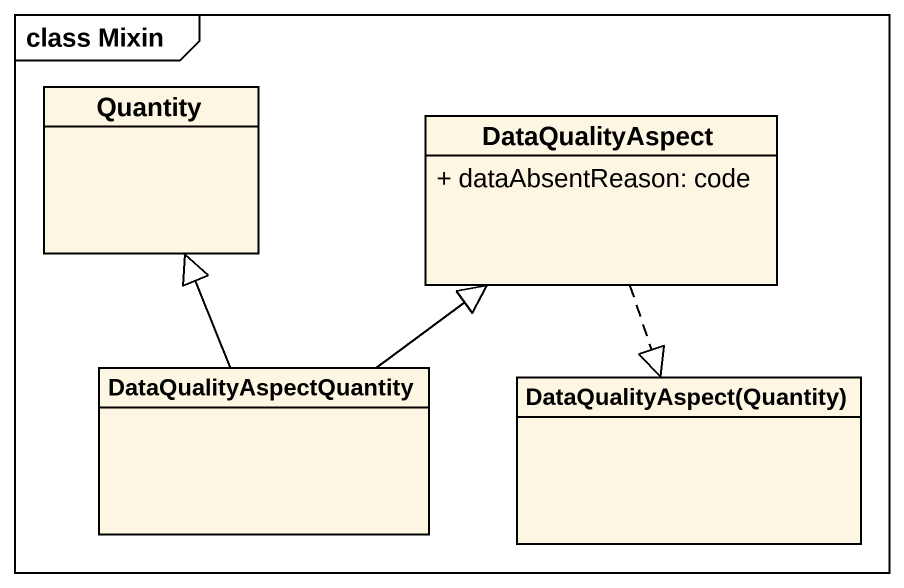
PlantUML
@startuml
mainframe class Mixin
hide circle
hide empty members
skinparam classAttributeIconSize 0
class Quantity
class DataQualityAspect {
  + dataAbsentReason: code
}
class DataQualityAspectQuantity
class "DataQualityAspect(Quantity)" as DataQualityAspect_Quantity
DataQualityAspect ..|> DataQualityAspect_Quantity
DataQualityAspectQuantity -up-|> Quantity
DataQualityAspectQuantity -up-|> DataQualityAspect
@enduml
